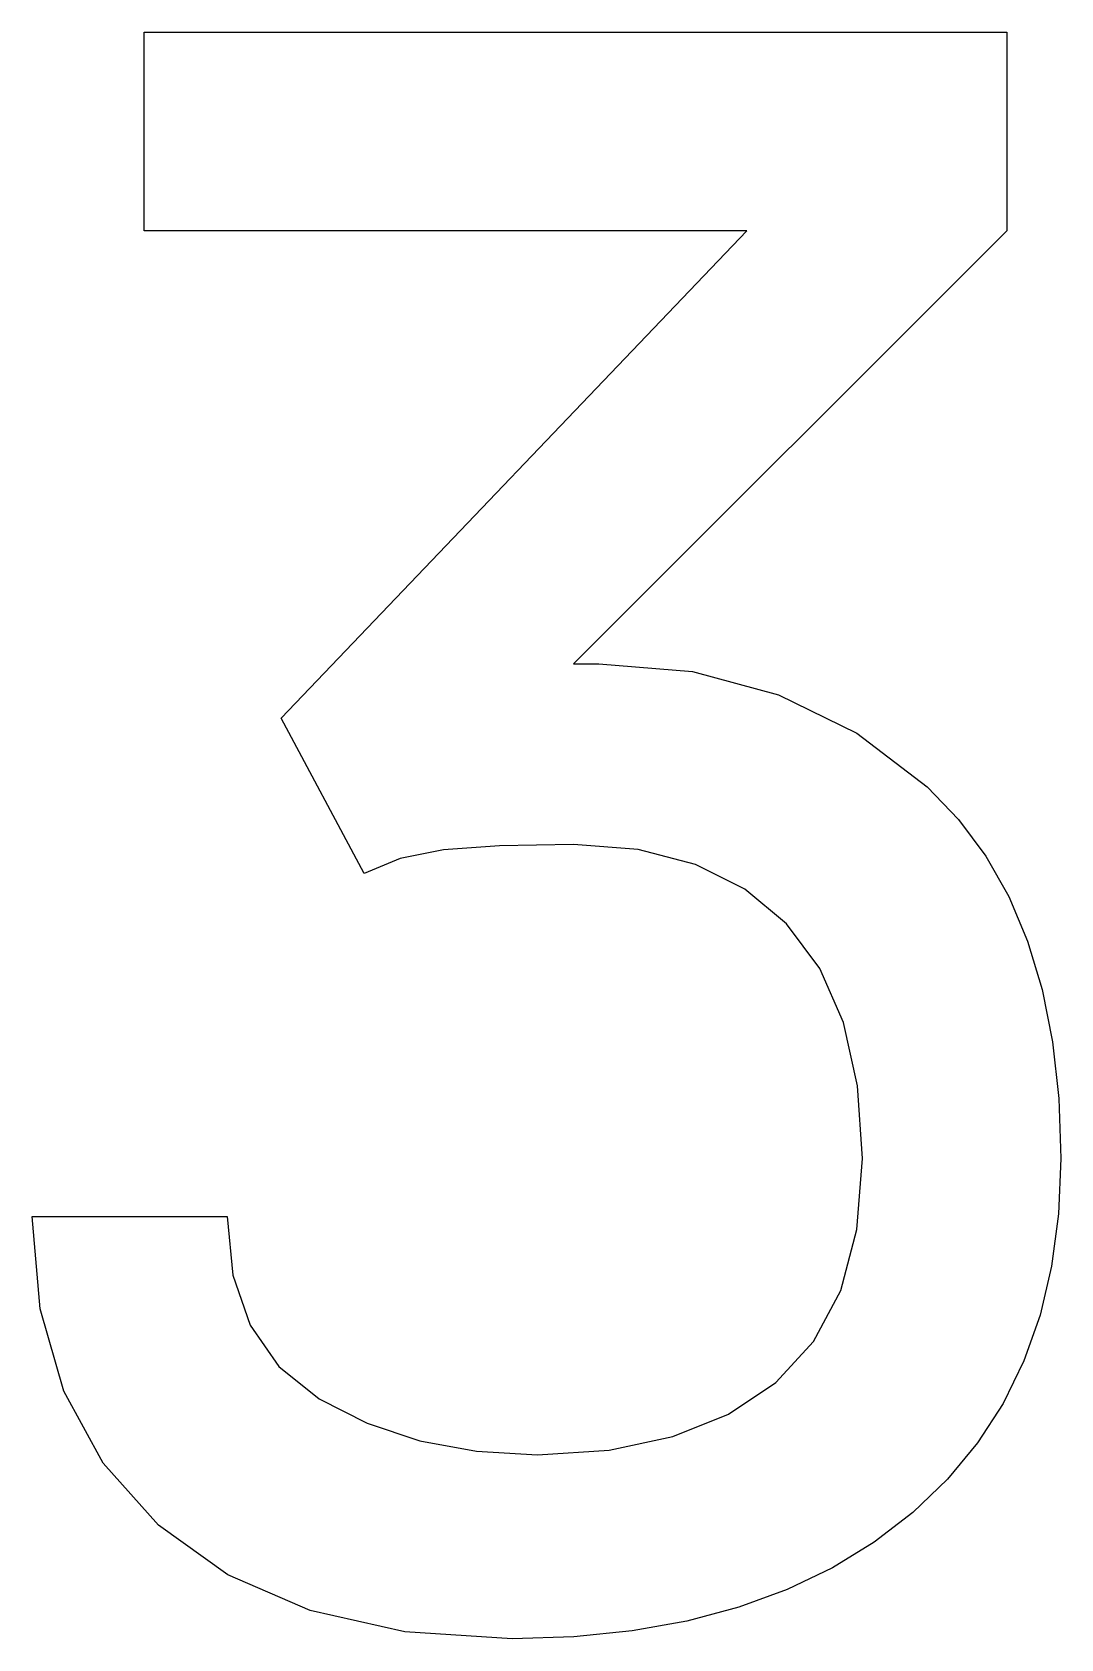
# Model space of a CAD drawing. Extents: x 0.67 to 4.62, y 3.96 to 10.14.
import ezdxf

# ---------------------------------------------------------------- set-up
doc = ezdxf.new("R2010")
doc.units = 0
doc.layers.get('0').update_dxf_attribs({"linetype": 'CONTINUOUS'})

msp = doc.modelspace()

# ---------------------------------------------------------------- linework, layer by layer
at = {"color": 0}
for p, q in [((1.09722, 9.375), (1.09722, 10.1389)), ((1.09722, 10.1389), (4.41667, 10.1389)), ((4.41667, 10.1389), (4.41667, 9.375)), ((3.41667, 9.375), (1.09722, 9.375)), ((1.625, 7.5), (3.41667, 9.375)), ((4.41667, 9.375), (2.75, 7.70833)), ((2.75, 7.70833), (2.84722, 7.70833)), ((2.84722, 7.70833), (3.20742, 7.67888)), ((3.20742, 7.67888), (3.53814, 7.59033)), ((3.53814, 7.59033), (3.83936, 7.44276)), ((1.94444, 6.90278), (1.625, 7.5)), ((3.83936, 7.44276), (4.11111, 7.23611)), ((4.11111, 7.23611), (4.23156, 7.11046)), ((4.23156, 7.11046), (4.33594, 6.96961)), ((2.25, 6.99306), (2.08328, 6.96007)), ((2.46528, 7.00868), (2.25, 6.99306)), ((2.75, 7.01389), (2.46528, 7.00868)), ((2.99908, 6.99485), (2.75, 7.01389)), ((3.21869, 6.93756), (2.99908, 6.99485)), ((2.08328, 6.96007), (1.94444, 6.90278)), ((3.40881, 6.84207), (3.21869, 6.93756)), ((4.33594, 6.96961), (4.42426, 6.81358)), ((3.56944, 6.70833), (3.40881, 6.84207)), ((4.42426, 6.81358), (4.49653, 6.64236)), ((3.69706, 6.53733), (3.56944, 6.70833)), ((4.49653, 6.64236), (4.55274, 6.45594)), ((3.78819, 6.32986), (3.69706, 6.53733)), ((4.55274, 6.45594), (4.59289, 6.25433)), ((3.84289, 6.08599), (3.78819, 6.32986)), ((4.59289, 6.25433), (4.61697, 6.03754)), ((3.86111, 5.80556), (3.84289, 6.08599)), ((4.61697, 6.03754), (4.625, 5.80556)), ((3.84028, 5.53299), (3.86111, 5.80556)), ((4.625, 5.80556), (4.61604, 5.59289)), ((0.697049, 5.22786), (0.666667, 5.58333)), ((0.666667, 5.58333), (1.41667, 5.58333)), ((1.41667, 5.58333), (1.43881, 5.35726)), ((4.61604, 5.59289), (4.58936, 5.39236)), ((3.77778, 5.29861), (3.84028, 5.53299)), ((4.58936, 5.39236), (4.54486, 5.204)), ((1.43881, 5.35726), (1.50521, 5.16493)), ((3.67361, 5.10243), (3.77778, 5.29861)), ((0.788194, 4.91146), (0.697049, 5.22786)), ((4.54486, 5.204), (4.48258, 5.02778)), ((1.50521, 5.16493), (1.61589, 5.00651)), ((3.52778, 4.94444), (3.67361, 5.10243)), ((1.61589, 5.00651), (1.77083, 4.88194)), ((4.48258, 5.02778), (4.4025, 4.86372)), ((0.940104, 4.63411), (0.788194, 4.91146)), ((3.34549, 4.82297), (3.52778, 4.94444)), ((1.77083, 4.88194), (1.95617, 4.78782)), ((3.13194, 4.73617), (3.34549, 4.82297)), ((4.4025, 4.86372), (4.30464, 4.71181)), ((1.95617, 4.78782), (2.15799, 4.72054)), ((2.15799, 4.72054), (2.37631, 4.68018)), ((2.88715, 4.68408), (3.13194, 4.73617)), ((4.30464, 4.71181), (4.18896, 4.57206)), ((2.37631, 4.68018), (2.61111, 4.66667)), ((2.61111, 4.66667), (2.88715, 4.68408)), ((1.15278, 4.39583), (0.940104, 4.63411)), ((4.18896, 4.57206), (4.05556, 4.44444)), ((1.42008, 4.20443), (1.15278, 4.39583)), ((4.05556, 4.44444), (3.9069, 4.33057)), ((3.9069, 4.33057), (3.74567, 4.23182)), ((1.73606, 4.06771), (1.42008, 4.20443)), ((3.74567, 4.23182), (3.57183, 4.14828)), ((3.57183, 4.14828), (3.38542, 4.07992)), ((3.38542, 4.07992), (3.18642, 4.02675)), ((2.10064, 3.98568), (1.73606, 4.06771)), ((3.18642, 4.02675), (2.97483, 3.98876)), ((2.51389, 3.95833), (2.10064, 3.98568)), ((2.75065, 3.96599), (2.51389, 3.95833)), ((2.97483, 3.98876), (2.75065, 3.96599))]:
    msp.add_line(p, q, dxfattribs=at)

doc.saveas('drawing.dxf')
